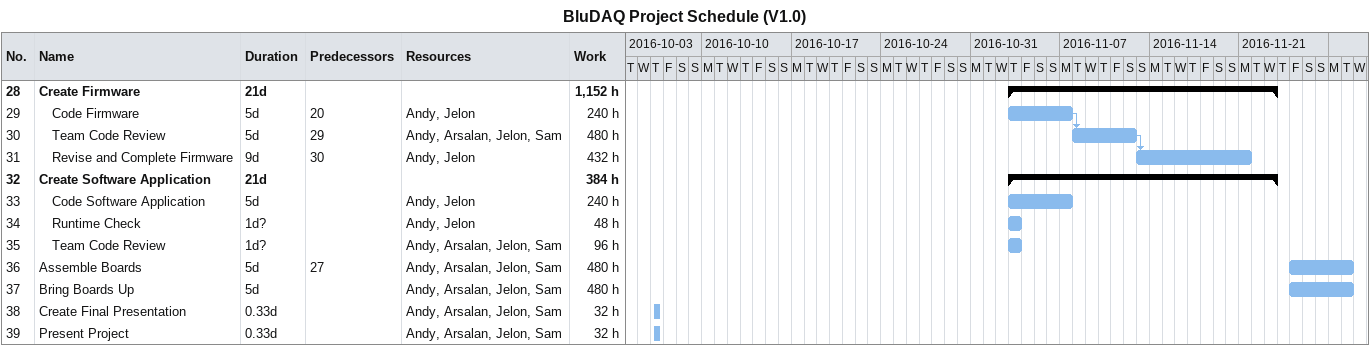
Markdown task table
BluDAQ Project Schedule (V1.0)

| ID | Level | Task | Duration | Start | Finish | Predecessors | Resources | Work (h) |
|---|---|---|---|---|---|---|---|---|
| 28 | 1 | **Create Firmware** | 21d | 2016-11-03 | 2016-11-24 |  |  | 1152 |
| 29 | 2 | Code Firmware | 5d | 2016-11-03 | 2016-11-08 | 20 | Andy, Jelon | 240 |
| 30 | 2 | Team Code Review | 5d | 2016-11-08 | 2016-11-13 | 29 | Andy, Arsalan, Jelon, Sam | 480 |
| 31 | 2 | Revise and Complete Firmware | 9d | 2016-11-13 | 2016-11-22 | 30 | Andy, Jelon | 432 |
| 32 | 1 | **Create Software Application** | 21d | 2016-11-03 | 2016-11-24 |  |  | 384 |
| 33 | 2 | Code Software Application | 5d | 2016-11-03 | 2016-11-08 |  | Andy, Jelon | 240 |
| 34 | 2 | Runtime Check | 1d? | 2016-11-03 | 2016-11-04 |  | Andy, Jelon | 48 |
| 35 | 2 | Team Code Review | 1d? | 2016-11-03 | 2016-11-04 |  | Andy, Arsalan, Jelon, Sam | 96 |
| 36 | 1 | Assemble Boards | 5d | 2016-11-25 | 2016-11-30 | 27 | Andy, Arsalan, Jelon, Sam | 480 |
| 37 | 1 | Bring Boards Up | 5d | 2016-11-25 | 2016-11-30 |  | Andy, Arsalan, Jelon, Sam | 480 |
| 38 | 1 | Create Final Presentation | 0.33d | 2016-10-06 | 2016-10-06 |  | Andy, Arsalan, Jelon, Sam | 32 |
| 39 | 1 | Present Project | 0.33d | 2016-10-06 | 2016-10-06 |  | Andy, Arsalan, Jelon, Sam | 32 |
